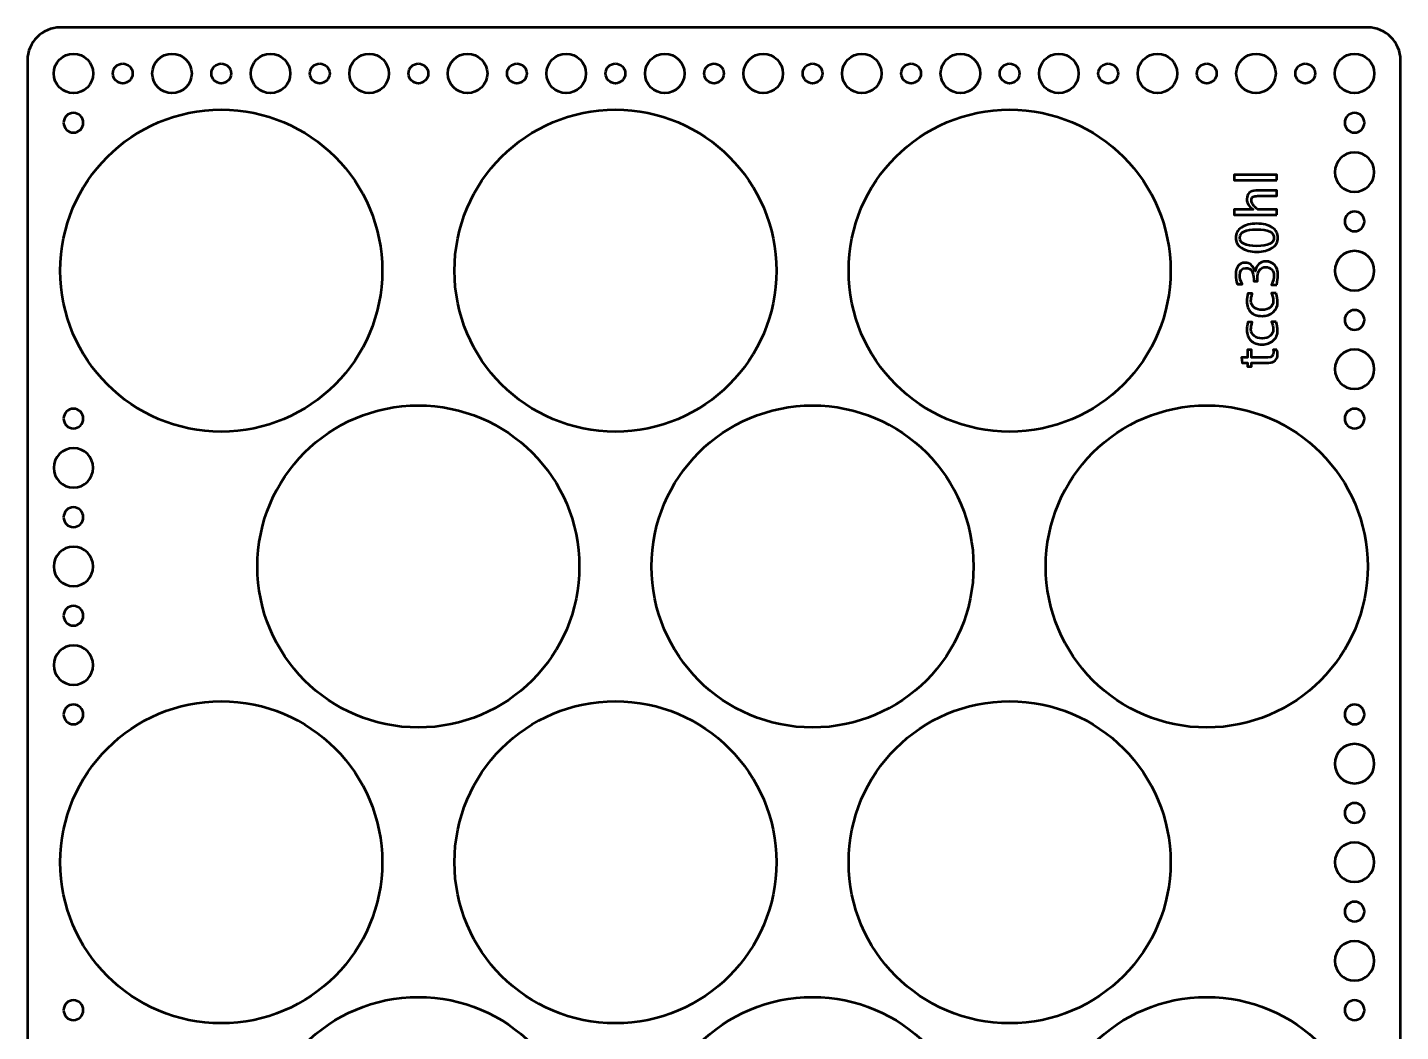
# Model space of a CAD drawing. Header units: centimetres. Extents: x -20.9 to 20.9, y -14.9 to 14.9.
# Drawn here: x -20.95 to -0.05, y -0.33 to 14.95 of the extents above; entities that cross this region are included whole.
import ezdxf

# ---------------------------------------------------------------- set-up
doc = ezdxf.new("R2010")
doc.units = ezdxf.units.CM
doc.header["$MEASUREMENT"] = 0
doc.layers.add('Layer 1', color=7, linetype='Continuous')

msp = doc.modelspace()

# ---------------------------------------------------------------- linework, layer by layer
at = {"layer": 'Layer 1', "lineweight": 53}
for centre, major_axis in [((-20.24999, 14.24999), (0, 0.30001)), ((-18.74999, 14.24999), (0, 0.30001)), ((-17.24999, 14.24999), (0, 0.30001)), ((-15.74999, 14.24999), (0, 0.30001)), ((-14.24999, 14.24999), (0, 0.30001)), ((-12.74999, 14.24999), (0, 0.30001)), ((-11.24999, 14.24999), (0, 0.30001)), ((-9.74999, 14.24999), (0, 0.30001)), ((-8.24999, 14.24999), (0, 0.30001)), ((-6.74999, 14.24999), (0, 0.30001)), ((-5.24999, 14.24999), (0, 0.30001)), ((-3.74999, 14.24999), (0, 0.30001)), ((-2.24999, 14.24999), (0, 0.30001)), ((-0.74999, 14.24999), (0, 0.30001)), ((-19.5, 14.25), (0, 0.15)), ((-18, 14.25), (0, 0.15)), ((-16.5, 14.25), (0, 0.15)), ((-15, 14.25), (0, 0.15)), ((-13.5, 14.25), (0, 0.15)), ((-12, 14.25), (0, 0.15)), ((-10.5, 14.25), (0, 0.15)), ((-9, 14.25), (0, 0.15)), ((-7.5, 14.25), (0, 0.15)), ((-6, 14.25), (0, 0.15)), ((-4.5, 14.25), (0, 0.15)), ((-3, 14.25), (0, 0.15)), ((-1.5, 14.25), (0, 0.15)), ((-18, 11.25), (0, 2.45)), ((-12, 11.25), (0, 2.45)), ((-6, 11.25), (0, 2.45)), ((-15, 6.75), (0, 2.45)), ((-9, 6.75), (0, 2.45)), ((-3, 6.75), (0, 2.45)), ((-18, 2.25), (0, 2.45)), ((-12, 2.25), (0, 2.45)), ((-6, 2.25), (0, 2.45)), ((-15, -2.25), (0, 2.45)), ((-9, -2.25), (0, 2.45)), ((-3, -2.25), (0, 2.45))]:
    msp.add_ellipse(centre, major_axis=major_axis, ratio=1, dxfattribs=at)
for points, knots in [([(-20.95, -14.45), (-20.95, -14.45), (-20.95, 14.45), (-20.95, 14.45), (-20.95, 14.45), (-20.95, 14.72614), (-20.72614, 14.95), (-20.45, 14.95), (-20.45, 14.95), (-20.45, 14.95), (-0.55, 14.95), (-0.55, 14.95), (-0.55, 14.95), (-0.27386, 14.95), (-0.05, 14.72614), (-0.05, 14.45), (-0.05, 14.45), (-0.05, 14.45), (-0.05, -14.45), (-0.05, -14.45), (-0.05, -14.45), (-0.05, -14.72614), (-0.27386, -14.95), (-0.55, -14.95), (-0.55, -14.95), (-0.55, -14.95), (-20.45, -14.95), (-20.45, -14.95), (-20.45, -14.95), (-20.72614, -14.95), (-20.95, -14.72614), (-20.95, -14.45)], [0, 0, 0, 0, 0.11111111, 0.11111111, 0.11111111, 0.11111111, 0.22222222, 0.22222222, 0.22222222, 0.22222222, 0.33333333, 0.33333333, 0.33333333, 0.33333333, 0.44444444, 0.44444444, 0.44444444, 0.44444444, 0.55555556, 0.55555556, 0.55555556, 0.55555556, 0.66666667, 0.66666667, 0.66666667, 0.66666667, 0.77777778, 0.77777778, 0.77777778, 0.77777778, 1, 1, 1, 1]), ([(-20.4, 13.5), (-20.4, 13.58284), (-20.33284, 13.65), (-20.25, 13.65), (-20.25, 13.65), (-20.16716, 13.65), (-20.1, 13.58284), (-20.1, 13.5), (-20.1, 13.5), (-20.1, 13.41716), (-20.16716, 13.35), (-20.25, 13.35), (-20.25, 13.35), (-20.33284, 13.35), (-20.4, 13.41716), (-20.4, 13.5)], [0, 0, 0, 0, 0.2, 0.2, 0.2, 0.2, 0.4, 0.4, 0.4, 0.4, 0.6, 0.6, 0.6, 0.6, 1, 1, 1, 1]), ([(-0.9, 13.5), (-0.9, 13.58284), (-0.83284, 13.65), (-0.75, 13.65), (-0.75, 13.65), (-0.66716, 13.65), (-0.6, 13.58284), (-0.6, 13.5), (-0.6, 13.5), (-0.6, 13.41716), (-0.66716, 13.35), (-0.75, 13.35), (-0.75, 13.35), (-0.83284, 13.35), (-0.9, 13.41716), (-0.9, 13.5)], [0, 0, 0, 0, 0.2, 0.2, 0.2, 0.2, 0.4, 0.4, 0.4, 0.4, 0.6, 0.6, 0.6, 0.6, 1, 1, 1, 1]), ([(-1.05, 12.75), (-1.05, 12.91569), (-0.91569, 13.05), (-0.75, 13.05), (-0.75, 13.05), (-0.58431, 13.05), (-0.45, 12.91569), (-0.45, 12.75), (-0.45, 12.75), (-0.45, 12.58431), (-0.58431, 12.45), (-0.75, 12.45), (-0.75, 12.45), (-0.91569, 12.45), (-1.05, 12.58431), (-1.05, 12.75)], [0, 0, 0, 0, 0.2, 0.2, 0.2, 0.2, 0.4, 0.4, 0.4, 0.4, 0.6, 0.6, 0.6, 0.6, 1, 1, 1, 1]), ([(-0.9, 12), (-0.9, 12.08284), (-0.83284, 12.15), (-0.75, 12.15), (-0.75, 12.15), (-0.66716, 12.15), (-0.6, 12.08284), (-0.6, 12), (-0.6, 12), (-0.6, 11.91716), (-0.66716, 11.85), (-0.75, 11.85), (-0.75, 11.85), (-0.83284, 11.85), (-0.9, 11.91716), (-0.9, 12)], [0, 0, 0, 0, 0.2, 0.2, 0.2, 0.2, 0.4, 0.4, 0.4, 0.4, 0.6, 0.6, 0.6, 0.6, 1, 1, 1, 1]), ([(-1.05, 11.25), (-1.05, 11.41569), (-0.91569, 11.55), (-0.75, 11.55), (-0.75, 11.55), (-0.58431, 11.55), (-0.45, 11.41569), (-0.45, 11.25), (-0.45, 11.25), (-0.45, 11.08431), (-0.58431, 10.95), (-0.75, 10.95), (-0.75, 10.95), (-0.91569, 10.95), (-1.05, 11.08431), (-1.05, 11.25)], [0, 0, 0, 0, 0.2, 0.2, 0.2, 0.2, 0.4, 0.4, 0.4, 0.4, 0.6, 0.6, 0.6, 0.6, 1, 1, 1, 1]), ([(-0.9, 10.5), (-0.9, 10.58284), (-0.83284, 10.65), (-0.75, 10.65), (-0.75, 10.65), (-0.66716, 10.65), (-0.6, 10.58284), (-0.6, 10.5), (-0.6, 10.5), (-0.6, 10.41716), (-0.66716, 10.35), (-0.75, 10.35), (-0.75, 10.35), (-0.83284, 10.35), (-0.9, 10.41716), (-0.9, 10.5)], [0, 0, 0, 0, 0.2, 0.2, 0.2, 0.2, 0.4, 0.4, 0.4, 0.4, 0.6, 0.6, 0.6, 0.6, 1, 1, 1, 1]), ([(-1.05, 9.75), (-1.05, 9.91569), (-0.91569, 10.05), (-0.75, 10.05), (-0.75, 10.05), (-0.58431, 10.05), (-0.45, 9.91569), (-0.45, 9.75), (-0.45, 9.75), (-0.45, 9.58431), (-0.58431, 9.45), (-0.75, 9.45), (-0.75, 9.45), (-0.91569, 9.45), (-1.05, 9.58431), (-1.05, 9.75)], [0, 0, 0, 0, 0.2, 0.2, 0.2, 0.2, 0.4, 0.4, 0.4, 0.4, 0.6, 0.6, 0.6, 0.6, 1, 1, 1, 1]), ([(-20.4, 9), (-20.4, 9.08284), (-20.33284, 9.15), (-20.25, 9.15), (-20.25, 9.15), (-20.16716, 9.15), (-20.1, 9.08284), (-20.1, 9), (-20.1, 9), (-20.1, 8.91716), (-20.16716, 8.85), (-20.25, 8.85), (-20.25, 8.85), (-20.33284, 8.85), (-20.4, 8.91716), (-20.4, 9)], [0, 0, 0, 0, 0.2, 0.2, 0.2, 0.2, 0.4, 0.4, 0.4, 0.4, 0.6, 0.6, 0.6, 0.6, 1, 1, 1, 1]), ([(-0.9, 9), (-0.9, 9.08284), (-0.83284, 9.15), (-0.75, 9.15), (-0.75, 9.15), (-0.66716, 9.15), (-0.6, 9.08284), (-0.6, 9), (-0.6, 9), (-0.6, 8.91716), (-0.66716, 8.85), (-0.75, 8.85), (-0.75, 8.85), (-0.83284, 8.85), (-0.9, 8.91716), (-0.9, 9)], [0, 0, 0, 0, 0.2, 0.2, 0.2, 0.2, 0.4, 0.4, 0.4, 0.4, 0.6, 0.6, 0.6, 0.6, 1, 1, 1, 1]), ([(-20.55, 8.25), (-20.55, 8.41569), (-20.41569, 8.55), (-20.25, 8.55), (-20.25, 8.55), (-20.08431, 8.55), (-19.95, 8.41569), (-19.95, 8.25), (-19.95, 8.25), (-19.95, 8.08431), (-20.08431, 7.95), (-20.25, 7.95), (-20.25, 7.95), (-20.41569, 7.95), (-20.55, 8.08431), (-20.55, 8.25)], [0, 0, 0, 0, 0.2, 0.2, 0.2, 0.2, 0.4, 0.4, 0.4, 0.4, 0.6, 0.6, 0.6, 0.6, 1, 1, 1, 1]), ([(-20.4, 7.5), (-20.4, 7.58284), (-20.33284, 7.65), (-20.25, 7.65), (-20.25, 7.65), (-20.16716, 7.65), (-20.1, 7.58284), (-20.1, 7.5), (-20.1, 7.5), (-20.1, 7.41716), (-20.16716, 7.35), (-20.25, 7.35), (-20.25, 7.35), (-20.33284, 7.35), (-20.4, 7.41716), (-20.4, 7.5)], [0, 0, 0, 0, 0.2, 0.2, 0.2, 0.2, 0.4, 0.4, 0.4, 0.4, 0.6, 0.6, 0.6, 0.6, 1, 1, 1, 1]), ([(-20.55, 6.75), (-20.55, 6.91569), (-20.41569, 7.05), (-20.25, 7.05), (-20.25, 7.05), (-20.08431, 7.05), (-19.95, 6.91569), (-19.95, 6.75), (-19.95, 6.75), (-19.95, 6.58431), (-20.08431, 6.45), (-20.25, 6.45), (-20.25, 6.45), (-20.41569, 6.45), (-20.55, 6.58431), (-20.55, 6.75)], [0, 0, 0, 0, 0.2, 0.2, 0.2, 0.2, 0.4, 0.4, 0.4, 0.4, 0.6, 0.6, 0.6, 0.6, 1, 1, 1, 1]), ([(-20.4, 6), (-20.4, 6.08284), (-20.33284, 6.15), (-20.25, 6.15), (-20.25, 6.15), (-20.16716, 6.15), (-20.1, 6.08284), (-20.1, 6), (-20.1, 6), (-20.1, 5.91716), (-20.16716, 5.85), (-20.25, 5.85), (-20.25, 5.85), (-20.33284, 5.85), (-20.4, 5.91716), (-20.4, 6)], [0, 0, 0, 0, 0.2, 0.2, 0.2, 0.2, 0.4, 0.4, 0.4, 0.4, 0.6, 0.6, 0.6, 0.6, 1, 1, 1, 1]), ([(-20.55, 5.25), (-20.55, 5.41569), (-20.41569, 5.55), (-20.25, 5.55), (-20.25, 5.55), (-20.08431, 5.55), (-19.95, 5.41569), (-19.95, 5.25), (-19.95, 5.25), (-19.95, 5.08431), (-20.08431, 4.95), (-20.25, 4.95), (-20.25, 4.95), (-20.41569, 4.95), (-20.55, 5.08431), (-20.55, 5.25)], [0, 0, 0, 0, 0.2, 0.2, 0.2, 0.2, 0.4, 0.4, 0.4, 0.4, 0.6, 0.6, 0.6, 0.6, 1, 1, 1, 1]), ([(-20.4, 4.5), (-20.4, 4.58284), (-20.33284, 4.65), (-20.25, 4.65), (-20.25, 4.65), (-20.16716, 4.65), (-20.1, 4.58284), (-20.1, 4.5), (-20.1, 4.5), (-20.1, 4.41716), (-20.16716, 4.35), (-20.25, 4.35), (-20.25, 4.35), (-20.33284, 4.35), (-20.4, 4.41716), (-20.4, 4.5)], [0, 0, 0, 0, 0.2, 0.2, 0.2, 0.2, 0.4, 0.4, 0.4, 0.4, 0.6, 0.6, 0.6, 0.6, 1, 1, 1, 1]), ([(-0.9, 4.5), (-0.9, 4.58284), (-0.83284, 4.65), (-0.75, 4.65), (-0.75, 4.65), (-0.66716, 4.65), (-0.6, 4.58284), (-0.6, 4.5), (-0.6, 4.5), (-0.6, 4.41716), (-0.66716, 4.35), (-0.75, 4.35), (-0.75, 4.35), (-0.83284, 4.35), (-0.9, 4.41716), (-0.9, 4.5)], [0, 0, 0, 0, 0.2, 0.2, 0.2, 0.2, 0.4, 0.4, 0.4, 0.4, 0.6, 0.6, 0.6, 0.6, 1, 1, 1, 1]), ([(-1.05, 3.75), (-1.05, 3.91569), (-0.91569, 4.05), (-0.75, 4.05), (-0.75, 4.05), (-0.58431, 4.05), (-0.45, 3.91569), (-0.45, 3.75), (-0.45, 3.75), (-0.45, 3.58431), (-0.58431, 3.45), (-0.75, 3.45), (-0.75, 3.45), (-0.91569, 3.45), (-1.05, 3.58431), (-1.05, 3.75)], [0, 0, 0, 0, 0.2, 0.2, 0.2, 0.2, 0.4, 0.4, 0.4, 0.4, 0.6, 0.6, 0.6, 0.6, 1, 1, 1, 1]), ([(-0.9, 3), (-0.9, 3.08284), (-0.83284, 3.15), (-0.75, 3.15), (-0.75, 3.15), (-0.66716, 3.15), (-0.6, 3.08284), (-0.6, 3), (-0.6, 3), (-0.6, 2.91716), (-0.66716, 2.85), (-0.75, 2.85), (-0.75, 2.85), (-0.83284, 2.85), (-0.9, 2.91716), (-0.9, 3)], [0, 0, 0, 0, 0.2, 0.2, 0.2, 0.2, 0.4, 0.4, 0.4, 0.4, 0.6, 0.6, 0.6, 0.6, 1, 1, 1, 1]), ([(-1.05, 2.25), (-1.05, 2.41569), (-0.91569, 2.55), (-0.75, 2.55), (-0.75, 2.55), (-0.58431, 2.55), (-0.45, 2.41569), (-0.45, 2.25), (-0.45, 2.25), (-0.45, 2.08431), (-0.58431, 1.95), (-0.75, 1.95), (-0.75, 1.95), (-0.91569, 1.95), (-1.05, 2.08431), (-1.05, 2.25)], [0, 0, 0, 0, 0.2, 0.2, 0.2, 0.2, 0.4, 0.4, 0.4, 0.4, 0.6, 0.6, 0.6, 0.6, 1, 1, 1, 1]), ([(-0.9, 1.5), (-0.9, 1.58284), (-0.83284, 1.65), (-0.75, 1.65), (-0.75, 1.65), (-0.66716, 1.65), (-0.6, 1.58284), (-0.6, 1.5), (-0.6, 1.5), (-0.6, 1.41716), (-0.66716, 1.35), (-0.75, 1.35), (-0.75, 1.35), (-0.83284, 1.35), (-0.9, 1.41716), (-0.9, 1.5)], [0, 0, 0, 0, 0.2, 0.2, 0.2, 0.2, 0.4, 0.4, 0.4, 0.4, 0.6, 0.6, 0.6, 0.6, 1, 1, 1, 1]), ([(-1.05, 0.75), (-1.05, 0.91569), (-0.91569, 1.05), (-0.75, 1.05), (-0.75, 1.05), (-0.58431, 1.05), (-0.45, 0.91569), (-0.45, 0.75), (-0.45, 0.75), (-0.45, 0.58431), (-0.58431, 0.45), (-0.75, 0.45), (-0.75, 0.45), (-0.91569, 0.45), (-1.05, 0.58431), (-1.05, 0.75)], [0, 0, 0, 0, 0.2, 0.2, 0.2, 0.2, 0.4, 0.4, 0.4, 0.4, 0.6, 0.6, 0.6, 0.6, 1, 1, 1, 1]), ([(-20.4, 0), (-20.4, 0.08284), (-20.33284, 0.15), (-20.25, 0.15), (-20.25, 0.15), (-20.16716, 0.15), (-20.1, 0.08284), (-20.1, 0), (-20.1, 0), (-20.1, -0.08284), (-20.16716, -0.15), (-20.25, -0.15), (-20.25, -0.15), (-20.33284, -0.15), (-20.4, -0.08284), (-20.4, 0)], [0, 0, 0, 0, 0.2, 0.2, 0.2, 0.2, 0.4, 0.4, 0.4, 0.4, 0.6, 0.6, 0.6, 0.6, 1, 1, 1, 1]), ([(-0.9, 0), (-0.9, 0.08284), (-0.83284, 0.15), (-0.75, 0.15), (-0.75, 0.15), (-0.66716, 0.15), (-0.6, 0.08284), (-0.6, 0), (-0.6, 0), (-0.6, -0.08284), (-0.66716, -0.15), (-0.75, -0.15), (-0.75, -0.15), (-0.83284, -0.15), (-0.9, -0.08284), (-0.9, 0)], [0, 0, 0, 0, 0.2, 0.2, 0.2, 0.2, 0.4, 0.4, 0.4, 0.4, 0.6, 0.6, 0.6, 0.6, 1, 1, 1, 1])]:
    msp.add_open_spline(points, degree=3, knots=knots, dxfattribs=at)
at = {"layer": 'Layer 1', "color": 5, "lineweight": 53}
for points, knots in [([(-1.93123, 12.62584), (-1.93123, 12.62584), (-2.58401, 12.62584), (-2.58401, 12.62584), (-2.58401, 12.62584), (-2.58401, 12.62584), (-2.58401, 12.70712), (-2.58401, 12.70712), (-2.58401, 12.70712), (-2.58401, 12.70712), (-1.93123, 12.70712), (-1.93123, 12.70712), (-1.93123, 12.70712), (-1.93123, 12.70712), (-1.93123, 12.62584), (-1.93123, 12.62584)], [0, 0, 0, 0, 0.2, 0.2, 0.2, 0.2, 0.4, 0.4, 0.4, 0.4, 0.6, 0.6, 0.6, 0.6, 1, 1, 1, 1]), ([(-1.93123, 12.10034), (-1.93123, 12.10034), (-2.58401, 12.10034), (-2.58401, 12.10034), (-2.58401, 12.10034), (-2.58401, 12.10034), (-2.58401, 12.18162), (-2.58401, 12.18162), (-2.58401, 12.18162), (-2.58401, 12.18162), (-2.29516, 12.18162), (-2.29516, 12.18162), (-2.29516, 12.18162), (-2.35795, 12.22466), (-2.38928, 12.27744), (-2.38928, 12.33981), (-2.38928, 12.33981), (-2.38928, 12.37904), (-2.377, 12.41022), (-2.35231, 12.43322), (-2.35231, 12.43322), (-2.32775, 12.45622), (-2.29459, 12.4678), (-2.25311, 12.4678), (-2.25311, 12.4678), (-2.25311, 12.4678), (-1.93123, 12.4678), (-1.93123, 12.4678), (-1.93123, 12.4678), (-1.93123, 12.4678), (-1.93123, 12.38651), (-1.93123, 12.38651), (-1.93123, 12.38651), (-1.93123, 12.38651), (-2.22658, 12.38651), (-2.22658, 12.38651), (-2.22658, 12.38651), (-2.25988, 12.38651), (-2.28359, 12.38158), (-2.2977, 12.37184), (-2.2977, 12.37184), (-2.31195, 12.36196), (-2.319, 12.34573), (-2.319, 12.32301), (-2.319, 12.32301), (-2.319, 12.27306), (-2.28641, 12.22593), (-2.22121, 12.18162), (-2.22121, 12.18162), (-2.22121, 12.18162), (-1.93123, 12.18162), (-1.93123, 12.18162), (-1.93123, 12.18162), (-1.93123, 12.18162), (-1.93123, 12.10034), (-1.93123, 12.10034)], [0, 0, 0, 0, 0.06666667, 0.06666667, 0.06666667, 0.06666667, 0.13333333, 0.13333333, 0.13333333, 0.13333333, 0.2, 0.2, 0.2, 0.2, 0.26666667, 0.26666667, 0.26666667, 0.26666667, 0.33333333, 0.33333333, 0.33333333, 0.33333333, 0.4, 0.4, 0.4, 0.4, 0.46666667, 0.46666667, 0.46666667, 0.46666667, 0.53333333, 0.53333333, 0.53333333, 0.53333333, 0.6, 0.6, 0.6, 0.6, 0.66666667, 0.66666667, 0.66666667, 0.66666667, 0.73333333, 0.73333333, 0.73333333, 0.73333333, 0.8, 0.8, 0.8, 0.8, 0.86666667, 0.86666667, 0.86666667, 0.86666667, 1, 1, 1, 1]), ([(-1.91599, 11.75123), (-1.91599, 11.68702), (-1.94548, 11.63523), (-2.00433, 11.596), (-2.00433, 11.596), (-2.06317, 11.55663), (-2.14078, 11.53702), (-2.2373, 11.53702), (-2.2373, 11.53702), (-2.33382, 11.53702), (-2.41143, 11.55663), (-2.47028, 11.596), (-2.47028, 11.596), (-2.52912, 11.63523), (-2.55861, 11.68702), (-2.55861, 11.75123), (-2.55861, 11.75123), (-2.55861, 11.81572), (-2.52926, 11.8675), (-2.47056, 11.90673), (-2.47056, 11.90673), (-2.41186, 11.94582), (-2.3341, 11.96544), (-2.2373, 11.96544), (-2.2373, 11.96544), (-2.14078, 11.96544), (-2.06317, 11.94582), (-2.00433, 11.90673), (-2.00433, 11.90673), (-1.94548, 11.8675), (-1.91599, 11.81572), (-1.91599, 11.75123)], [0, 0, 0, 0, 0.11111111, 0.11111111, 0.11111111, 0.11111111, 0.22222222, 0.22222222, 0.22222222, 0.22222222, 0.33333333, 0.33333333, 0.33333333, 0.33333333, 0.44444444, 0.44444444, 0.44444444, 0.44444444, 0.55555556, 0.55555556, 0.55555556, 0.55555556, 0.66666667, 0.66666667, 0.66666667, 0.66666667, 0.77777778, 0.77777778, 0.77777778, 0.77777778, 1, 1, 1, 1]), ([(-1.97695, 11.75109), (-1.97695, 11.83589), (-2.06373, 11.87823), (-2.2373, 11.87823), (-2.2373, 11.87823), (-2.41087, 11.87823), (-2.49765, 11.83589), (-2.49765, 11.75109), (-2.49765, 11.75109), (-2.49765, 11.66656), (-2.41087, 11.62423), (-2.2373, 11.62423), (-2.2373, 11.62423), (-2.06373, 11.62423), (-1.97695, 11.66656), (-1.97695, 11.75109)], [0, 0, 0, 0, 0.2, 0.2, 0.2, 0.2, 0.4, 0.4, 0.4, 0.4, 0.6, 0.6, 0.6, 0.6, 1, 1, 1, 1]), ([(-1.93546, 11.03466), (-1.93546, 11.03466), (-2.01166, 11.03466), (-2.01166, 11.03466), (-2.01166, 11.03466), (-1.98852, 11.0928), (-1.97695, 11.13838), (-1.97695, 11.17182), (-1.97695, 11.17182), (-1.97695, 11.21119), (-1.98824, 11.24294), (-2.01096, 11.26735), (-2.01096, 11.26735), (-2.03368, 11.29177), (-2.06331, 11.3039), (-2.09972, 11.3039), (-2.09972, 11.3039), (-2.18608, 11.3039), (-2.22926, 11.24379), (-2.22926, 11.12356), (-2.22926, 11.12356), (-2.22926, 11.12356), (-2.22926, 11.09139), (-2.22926, 11.09139), (-2.22926, 11.09139), (-2.22926, 11.09139), (-2.28387, 11.09139), (-2.28387, 11.09139), (-2.28387, 11.09139), (-2.28387, 11.09139), (-2.28429, 11.11989), (-2.28429, 11.11989), (-2.28429, 11.11989), (-2.28429, 11.23292), (-2.32408, 11.28951), (-2.40381, 11.28951), (-2.40381, 11.28951), (-2.46633, 11.28951), (-2.49765, 11.25197), (-2.49765, 11.17704), (-2.49765, 11.17704), (-2.49765, 11.13683), (-2.48608, 11.09223), (-2.46294, 11.04313), (-2.46294, 11.04313), (-2.46294, 11.04313), (-2.53406, 11.04313), (-2.53406, 11.04313), (-2.53406, 11.04313), (-2.55043, 11.09125), (-2.55861, 11.13767), (-2.55861, 11.18226), (-2.55861, 11.18226), (-2.55861, 11.24294), (-2.54648, 11.28965), (-2.52221, 11.3221), (-2.52221, 11.3221), (-2.49808, 11.35456), (-2.46294, 11.37079), (-2.41694, 11.37079), (-2.41694, 11.37079), (-2.34511, 11.37079), (-2.29389, 11.32831), (-2.26341, 11.24322), (-2.26341, 11.24322), (-2.24041, 11.34186), (-2.18636, 11.39111), (-2.10099, 11.39111), (-2.10099, 11.39111), (-2.04341, 11.39111), (-1.99812, 11.37206), (-1.96524, 11.3341), (-1.96524, 11.3341), (-1.93236, 11.29614), (-1.91599, 11.24393), (-1.91599, 11.17761), (-1.91599, 11.17761), (-1.91599, 11.13979), (-1.92248, 11.09223), (-1.93546, 11.03466)], [0, 0, 0, 0, 0.04761905, 0.04761905, 0.04761905, 0.04761905, 0.0952381, 0.0952381, 0.0952381, 0.0952381, 0.14285714, 0.14285714, 0.14285714, 0.14285714, 0.19047619, 0.19047619, 0.19047619, 0.19047619, 0.23809524, 0.23809524, 0.23809524, 0.23809524, 0.28571429, 0.28571429, 0.28571429, 0.28571429, 0.33333333, 0.33333333, 0.33333333, 0.33333333, 0.38095238, 0.38095238, 0.38095238, 0.38095238, 0.42857143, 0.42857143, 0.42857143, 0.42857143, 0.47619048, 0.47619048, 0.47619048, 0.47619048, 0.52380952, 0.52380952, 0.52380952, 0.52380952, 0.57142857, 0.57142857, 0.57142857, 0.57142857, 0.61904762, 0.61904762, 0.61904762, 0.61904762, 0.66666667, 0.66666667, 0.66666667, 0.66666667, 0.71428571, 0.71428571, 0.71428571, 0.71428571, 0.76190476, 0.76190476, 0.76190476, 0.76190476, 0.80952381, 0.80952381, 0.80952381, 0.80952381, 0.85714286, 0.85714286, 0.85714286, 0.85714286, 0.9047619, 0.9047619, 0.9047619, 0.9047619, 1, 1, 1, 1]), ([(-1.94478, 10.90751), (-1.92897, 10.85488), (-1.92107, 10.80944), (-1.92107, 10.7712), (-1.92107, 10.7712), (-1.92107, 10.71052), (-1.94351, 10.66029), (-1.98824, 10.62035), (-1.98824, 10.62035), (-2.03311, 10.58042), (-2.0897, 10.56038), (-2.15786, 10.56038), (-2.15786, 10.56038), (-2.23067, 10.56038), (-2.28754, 10.58014), (-2.32818, 10.61965), (-2.32818, 10.61965), (-2.36896, 10.65916), (-2.38928, 10.71433), (-2.38928, 10.78517), (-2.38928, 10.78517), (-2.38928, 10.82003), (-2.38448, 10.85925), (-2.37489, 10.90243), (-2.37489, 10.90243), (-2.37489, 10.90243), (-2.3063, 10.90243), (-2.3063, 10.90243), (-2.3063, 10.90243), (-2.31985, 10.85657), (-2.32662, 10.81918), (-2.32662, 10.79039), (-2.32662, 10.79039), (-2.32662, 10.74862), (-2.31096, 10.71518), (-2.27978, 10.6902), (-2.27978, 10.6902), (-2.24859, 10.66523), (-2.20696, 10.65267), (-2.15503, 10.65267), (-2.15503, 10.65267), (-2.10466, 10.65267), (-2.06402, 10.66565), (-2.03283, 10.69147), (-2.03283, 10.69147), (-2.00179, 10.7173), (-1.98626, 10.75102), (-1.98626, 10.79293), (-1.98626, 10.79293), (-1.98626, 10.83004), (-1.99586, 10.86814), (-2.01505, 10.90751), (-2.01505, 10.90751), (-2.01505, 10.90751), (-1.94478, 10.90751), (-1.94478, 10.90751)], [0, 0, 0, 0, 0.06666667, 0.06666667, 0.06666667, 0.06666667, 0.13333333, 0.13333333, 0.13333333, 0.13333333, 0.2, 0.2, 0.2, 0.2, 0.26666667, 0.26666667, 0.26666667, 0.26666667, 0.33333333, 0.33333333, 0.33333333, 0.33333333, 0.4, 0.4, 0.4, 0.4, 0.46666667, 0.46666667, 0.46666667, 0.46666667, 0.53333333, 0.53333333, 0.53333333, 0.53333333, 0.6, 0.6, 0.6, 0.6, 0.66666667, 0.66666667, 0.66666667, 0.66666667, 0.73333333, 0.73333333, 0.73333333, 0.73333333, 0.8, 0.8, 0.8, 0.8, 0.86666667, 0.86666667, 0.86666667, 0.86666667, 1, 1, 1, 1]), ([(-1.94478, 10.47387), (-1.92897, 10.42124), (-1.92107, 10.3758), (-1.92107, 10.33756), (-1.92107, 10.33756), (-1.92107, 10.27688), (-1.94351, 10.22665), (-1.98824, 10.18671), (-1.98824, 10.18671), (-2.03311, 10.14678), (-2.0897, 10.12674), (-2.15786, 10.12674), (-2.15786, 10.12674), (-2.23067, 10.12674), (-2.28754, 10.1465), (-2.32818, 10.18601), (-2.32818, 10.18601), (-2.36896, 10.22552), (-2.38928, 10.28069), (-2.38928, 10.35153), (-2.38928, 10.35153), (-2.38928, 10.38639), (-2.38448, 10.42561), (-2.37489, 10.46879), (-2.37489, 10.46879), (-2.37489, 10.46879), (-2.3063, 10.46879), (-2.3063, 10.46879), (-2.3063, 10.46879), (-2.31985, 10.42293), (-2.32662, 10.38554), (-2.32662, 10.35675), (-2.32662, 10.35675), (-2.32662, 10.31498), (-2.31096, 10.28154), (-2.27978, 10.25656), (-2.27978, 10.25656), (-2.24859, 10.23159), (-2.20696, 10.21903), (-2.15503, 10.21903), (-2.15503, 10.21903), (-2.10466, 10.21903), (-2.06402, 10.23201), (-2.03283, 10.25783), (-2.03283, 10.25783), (-2.00179, 10.28366), (-1.98626, 10.31738), (-1.98626, 10.35929), (-1.98626, 10.35929), (-1.98626, 10.3964), (-1.99586, 10.4345), (-2.01505, 10.47387), (-2.01505, 10.47387), (-2.01505, 10.47387), (-1.94478, 10.47387), (-1.94478, 10.47387)], [0, 0, 0, 0, 0.06666667, 0.06666667, 0.06666667, 0.06666667, 0.13333333, 0.13333333, 0.13333333, 0.13333333, 0.2, 0.2, 0.2, 0.2, 0.26666667, 0.26666667, 0.26666667, 0.26666667, 0.33333333, 0.33333333, 0.33333333, 0.33333333, 0.4, 0.4, 0.4, 0.4, 0.46666667, 0.46666667, 0.46666667, 0.46666667, 0.53333333, 0.53333333, 0.53333333, 0.53333333, 0.6, 0.6, 0.6, 0.6, 0.66666667, 0.66666667, 0.66666667, 0.66666667, 0.73333333, 0.73333333, 0.73333333, 0.73333333, 0.8, 0.8, 0.8, 0.8, 0.86666667, 0.86666667, 0.86666667, 0.86666667, 1, 1, 1, 1]), ([(-1.93137, 10.04631), (-1.92446, 10.02119), (-1.92107, 9.99932), (-1.92107, 9.98084), (-1.92107, 9.98084), (-1.92107, 9.93935), (-1.93292, 9.90703), (-1.95663, 9.88389), (-1.95663, 9.88389), (-1.98034, 9.86061), (-2.01322, 9.84904), (-2.05541, 9.84904), (-2.05541, 9.84904), (-2.05541, 9.84904), (-2.319, 9.84904), (-2.319, 9.84904), (-2.319, 9.84904), (-2.319, 9.84904), (-2.319, 9.79287), (-2.319, 9.79287), (-2.319, 9.79287), (-2.319, 9.79287), (-2.37997, 9.79287), (-2.37997, 9.79287), (-2.37997, 9.79287), (-2.37997, 9.79287), (-2.37997, 9.84904), (-2.37997, 9.84904), (-2.37997, 9.84904), (-2.37997, 9.84904), (-2.4611, 9.84904), (-2.4611, 9.84904), (-2.4611, 9.84904), (-2.4611, 9.84904), (-2.46887, 9.93032), (-2.46887, 9.93032), (-2.46887, 9.93032), (-2.46887, 9.93032), (-2.37997, 9.93032), (-2.37997, 9.93032), (-2.37997, 9.93032), (-2.37997, 9.93032), (-2.37997, 10.048), (-2.37997, 10.048), (-2.37997, 10.048), (-2.37997, 10.048), (-2.319, 10.048), (-2.319, 10.048), (-2.319, 10.048), (-2.319, 10.048), (-2.319, 9.93032), (-2.319, 9.93032), (-2.319, 9.93032), (-2.319, 9.93032), (-2.07008, 9.93032), (-2.07008, 9.93032), (-2.07008, 9.93032), (-2.01138, 9.93032), (-1.98203, 9.95586), (-1.98203, 10.0068), (-1.98203, 10.0068), (-1.98203, 10.01767), (-1.98386, 10.03079), (-1.98739, 10.04631), (-1.98739, 10.04631), (-1.98739, 10.04631), (-1.93137, 10.04631), (-1.93137, 10.04631)], [0, 0, 0, 0, 0.05555556, 0.05555556, 0.05555556, 0.05555556, 0.11111111, 0.11111111, 0.11111111, 0.11111111, 0.16666667, 0.16666667, 0.16666667, 0.16666667, 0.22222222, 0.22222222, 0.22222222, 0.22222222, 0.27777778, 0.27777778, 0.27777778, 0.27777778, 0.33333333, 0.33333333, 0.33333333, 0.33333333, 0.38888889, 0.38888889, 0.38888889, 0.38888889, 0.44444444, 0.44444444, 0.44444444, 0.44444444, 0.5, 0.5, 0.5, 0.5, 0.55555556, 0.55555556, 0.55555556, 0.55555556, 0.61111111, 0.61111111, 0.61111111, 0.61111111, 0.66666667, 0.66666667, 0.66666667, 0.66666667, 0.72222222, 0.72222222, 0.72222222, 0.72222222, 0.77777778, 0.77777778, 0.77777778, 0.77777778, 0.83333333, 0.83333333, 0.83333333, 0.83333333, 0.88888889, 0.88888889, 0.88888889, 0.88888889, 1, 1, 1, 1])]:
    msp.add_open_spline(points, degree=3, knots=knots, dxfattribs=at)

doc.saveas('drawing.dxf')
